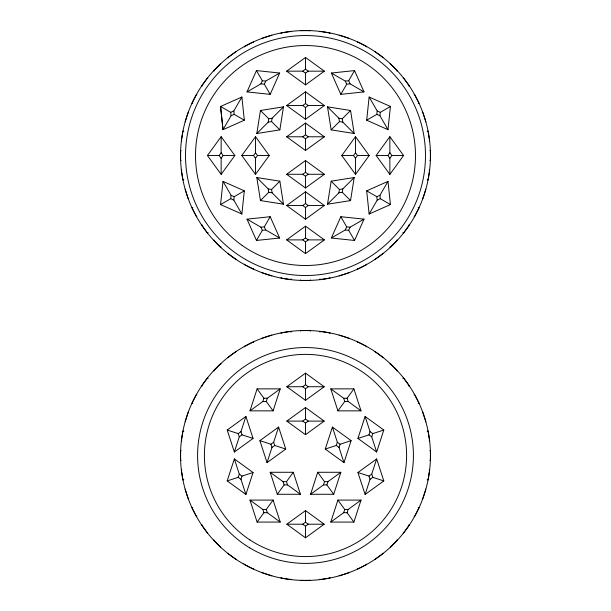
<?xml version="1.0" encoding="UTF-8"?>
<svg xmlns="http://www.w3.org/2000/svg" width="611" height="611" viewBox="0 0 611 611"><rect width="100%" height="100%" fill="white"/><g stroke="black" fill="none" stroke-linecap="round" stroke-linejoin="round"><path stroke-width="0.92" d="M305.5 510.613L286.811 524.207L302.75 524.207L305.5 522.206L305.5 510.613L324.197 524.207L305.5 537.802L305.5 526.208L308.25 524.207L324.197 524.207M286.811 421.101L302.75 421.101L305.5 419.1L305.5 407.506L286.811 421.101L305.5 434.696L324.197 421.101L305.5 407.506M286.811 386.732L302.75 386.732L305.5 384.731L305.5 373.138L286.811 386.732L305.5 400.327L324.197 386.732L305.5 373.138M324.357 239.894L305.5 253.603L286.643 239.886L302.75 239.886L305.5 237.885L305.5 226.169L286.651 239.879M324.357 205.525L305.5 219.234L286.643 205.517L302.75 205.517L305.5 203.516L305.5 191.801L286.651 205.51M324.357 174.28L305.5 187.989L286.643 174.272L302.75 174.272L305.5 172.271L305.5 160.556L286.651 174.265M305.515 123.071L324.365 136.78L305.5 150.497L286.643 136.78L302.75 136.78L305.5 134.779L305.5 123.063L286.651 136.772M324.357 105.543L305.5 119.252L286.643 105.535L302.75 105.535L305.5 103.534L305.5 91.818L286.651 105.527M324.357 71.174L305.5 84.883L286.643 71.166L302.75 71.166L305.5 69.165L305.5 57.449L286.651 71.159M220.563 204.555L223.015 181.368L244.324 190.846L241.88 214.041L233.822 200.087L230.714 198.705L220.563 204.563L241.864 214.033M230.714 198.705L231.073 195.321L223.015 181.368M233.822 200.087L234.181 196.704L244.324 190.846M366.684 120.191L369.128 97.012L377.186 110.965L376.827 114.349L366.676 120.207L387.977 129.677L390.437 106.497M387.993 129.685L379.935 115.731L380.294 112.348L390.444 106.49L369.143 97.019M256.819 133.504L260.454 110.476L283.489 106.841L279.853 129.876L256.819 133.519L268.214 122.124L268.741 118.763L260.454 110.476M279.853 129.876L271.567 121.589L272.101 118.236L283.489 106.841M327.519 204.196L331.154 181.177L354.189 177.534L350.554 200.576L327.511 204.211L338.906 192.816L339.441 189.463L331.154 181.177M350.554 200.576L342.267 192.289L342.794 188.929L354.189 177.534M340.823 472.311L333.698 494.276L310.579 494.261L317.712 472.28L340.831 472.288L327.931 481.659L324.533 481.659L317.712 472.28M351.111 440.668L343.97 462.634L325.258 449.054L332.415 427.074L351.119 440.653L340.09 444.235L337.341 442.234L332.415 427.074M353.876 522.084L330.78 522.069L337.914 500.081L361.032 500.096L353.899 522.084L347.079 512.698L348.133 509.467L361.032 500.096M376.651 452.01L357.947 438.431L365.103 416.45L383.807 430.029L372.779 433.611L371.725 436.842L376.651 452.01L383.8 430.052M234.357 452.01L239.283 436.842L242.032 434.849L253.061 438.431L234.357 452.01L227.2 430.029L245.905 416.45L253.061 438.431M227.2 430.029L238.229 433.611L240.978 431.618L245.905 416.45M249.975 410.852L257.109 388.863L280.228 388.871L273.094 410.859L249.975 410.852L262.875 401.48L266.274 401.48L273.094 410.859M227.2 480.91L234.357 458.93L253.061 472.509L245.905 494.49L227.2 480.91L238.229 477.328L240.978 479.33L245.905 494.49M262.875 401.48L263.921 398.242L257.109 388.863M238.229 477.328L239.283 474.098L234.357 458.93M266.274 401.48L267.328 398.242L280.228 388.871M240.978 479.33L242.032 476.091L253.061 472.509M267.038 462.626L271.964 447.466L274.721 445.472L285.749 449.054L278.593 427.074L259.904 440.638L267.038 462.634L285.749 449.054M259.904 440.638L270.917 444.235L273.667 442.234L278.593 427.074M310.579 494.261L323.479 484.89L324.533 481.659M325.258 449.054L336.287 445.472L337.341 442.234M333.698 494.276L326.877 484.897L327.931 481.659M343.97 462.626L339.036 447.466L340.09 444.235M330.78 522.069L343.68 512.698L344.734 509.467L337.914 500.081M357.947 438.431L368.975 434.849L370.029 431.618L365.103 416.45M357.947 472.509L365.103 494.49L370.029 479.33L368.975 476.091L357.947 472.509L376.651 458.93L383.807 480.91L372.779 477.328L370.029 479.33M368.975 476.091L371.725 474.098L376.651 458.93M246.997 91.887L256.467 70.586L262.325 80.736L265.701 81.095L279.662 73.037L256.475 70.586M279.655 73.053L270.184 94.346L246.989 91.902L260.943 83.844L262.325 80.736M270.184 94.346L264.326 84.203L265.701 81.095M331.353 238L340.823 216.706L364.019 219.15L354.54 240.467L331.345 238.015L345.299 229.957L346.681 226.849L340.823 216.706M354.54 240.467L348.682 230.316L350.065 227.208L364.019 219.15M220.579 106.482L241.88 97.012L244.324 120.207L223.015 129.685L231.073 115.731L230.714 112.348L220.563 106.49L222.946 129.051M230.714 112.348L233.822 110.965L241.88 97.012M256.467 240.467L262.325 230.316L260.943 227.208L246.989 219.15L256.46 240.451L279.647 238.015L270.192 216.714L247.004 219.15M279.662 238.015L265.701 229.957L264.326 226.849L270.184 216.706M364.003 91.902L340.823 94.346L346.681 84.203L350.065 83.844L364.019 91.902L354.548 70.601M331.345 73.037L345.299 81.095L348.682 80.736L354.54 70.586L331.361 73.037L340.816 94.338M369.128 214.041L377.186 200.087L376.827 196.704L366.676 190.846L369.128 214.026L390.429 204.57L387.993 181.383L366.692 190.838M376.827 196.704L379.935 195.321L387.993 181.368M207.435 155.515L221.144 136.665L221.144 152.773L219.143 155.522L207.427 155.522L221.136 174.379L234.853 155.538L221.151 136.673M221.144 174.387L221.144 158.272L223.145 155.522L234.861 155.522M241.803 155.515L255.513 136.665L255.513 152.773L253.512 155.522L241.796 155.522L255.505 174.379L269.222 155.538L255.52 136.673M255.513 174.387L255.513 158.272L257.514 155.522L269.23 155.522M341.786 155.515L355.495 136.665L355.495 152.773L353.494 155.522L341.778 155.522L355.487 174.379L369.204 155.538L355.503 136.673M355.495 174.387L355.495 158.272L357.496 155.522L369.212 155.522M403.573 155.538L389.864 174.387L376.147 155.522L389.864 136.665L389.864 152.773L391.865 155.522L403.581 155.522L389.871 136.673M376.147 155.522L387.863 155.522L389.864 152.773M389.864 174.387L389.864 158.272L391.865 155.522M257.109 522.084L263.921 512.698L262.875 509.467L249.975 500.096L273.094 500.081L280.228 522.069L257.109 522.084L249.975 500.096M280.228 522.069L267.328 512.698L266.274 509.467L273.094 500.081M300.406 494.268L277.31 494.276L284.123 484.897L283.076 481.659L270.177 472.288L293.295 472.28L300.429 494.268L287.529 484.89L286.475 481.659L293.295 472.28M337.914 410.859L344.734 401.48L348.133 401.48L361.032 410.852L353.899 388.863L330.78 388.871L337.914 410.859L361.032 410.852M348.133 401.48L347.079 398.242L353.899 388.863M260.454 200.576L268.741 192.289L268.214 188.929L256.819 177.534L260.454 200.561L283.481 204.211L279.853 181.184L256.834 177.541M268.214 188.929L271.567 189.463L279.853 181.177M331.154 129.876L339.441 121.589L338.906 118.236L327.511 106.841L331.147 129.86L354.174 133.511L350.554 110.492L327.527 106.841M338.906 118.236L342.267 118.763L350.554 110.476M220.731 63.689L213.667 70.761A5.003 5.003 0 0 0 214.003 71.052M390.269 547.311L397.333 540.239A5.003 5.003 0 0 0 396.997 539.948M305.5 84.883L305.5 73.167L308.25 71.166L324.365 71.166L305.515 57.457M305.5 119.252L305.5 107.536L308.25 105.535L324.365 105.535L305.515 91.826M305.5 150.497L305.5 138.781L308.25 136.78L324.365 136.78M305.5 187.989L305.5 176.274L308.25 174.272L324.365 174.272L305.515 160.563M305.5 219.234L305.5 207.519L308.25 205.517L324.365 205.517L305.515 191.808M305.5 253.603L305.5 241.887L308.25 239.886L324.365 239.886L305.515 226.177M305.5 400.327L305.5 388.733L308.25 386.732L324.197 386.732M305.5 434.696L305.5 423.102L308.25 421.101L324.197 421.101M365.103 494.49L383.792 480.926M236.144 51.561L228.056 57.434A5.003 5.003 0 0 0 228.338 57.778M236.144 351.508L228.056 357.382A5.003 5.003 0 0 0 228.338 357.725M374.856 259.492L382.944 253.618A5.003 5.003 0 0 0 382.662 253.275M374.856 559.439L382.944 553.566A5.003 5.003 0 0 0 382.662 553.222M231.073 115.731L234.181 114.349L244.324 120.207M377.186 200.087L380.294 198.705L390.444 204.563M268.741 118.763L272.101 118.236M268.214 122.124L271.567 121.589M339.441 189.463L342.794 188.929M338.906 192.816L342.267 192.289M260.943 227.208L264.326 226.849M262.325 230.316L265.701 229.957M300.505 30.649L310.495 30.649M310.495 580.351L300.505 580.351M263.921 398.242L267.328 398.242M330.78 388.871L343.68 398.242L347.079 398.242M283.076 481.659L286.475 481.659M284.123 484.897L287.529 484.89M323.479 484.89L326.877 484.897M262.875 509.467L266.274 509.467M344.734 509.467L348.133 509.467M263.921 512.698L267.328 512.698M343.68 512.698L347.079 512.698M260.943 83.844L264.326 84.203M346.681 226.849L350.065 227.208M345.299 229.957L348.682 230.316M339.441 121.589L342.794 122.124L354.189 133.519M268.741 192.289L272.101 192.816L283.489 204.211M377.186 110.965L380.294 112.348M376.827 114.349L379.935 115.731M231.073 195.321L234.181 196.704M374.856 51.561L382.944 57.434A5.003 5.003 0 0 1 382.662 57.778M374.856 351.508L382.944 357.382A5.003 5.003 0 0 1 382.662 357.725M236.144 259.492L228.056 253.618A5.003 5.003 0 0 1 228.338 253.275M236.144 559.439L228.056 553.566A5.003 5.003 0 0 1 228.338 553.222M305.5 69.165L308.25 71.166M302.75 71.166L305.5 73.167M305.5 103.534L308.25 105.535M302.75 105.535L305.5 107.536M305.5 134.779L308.25 136.78M302.75 136.78L305.5 138.781M305.5 172.271L308.25 174.272M302.75 174.272L305.5 176.274M305.5 203.516L308.25 205.517M302.75 205.517L305.5 207.519M305.5 237.885L308.25 239.886M302.75 239.886L305.5 241.887M305.5 384.731L308.25 386.732M370.029 431.618L372.779 433.611M302.75 386.732L305.5 388.733M368.975 434.849L371.725 436.842M305.5 419.1L308.25 421.101M302.75 421.101L305.5 423.102M336.287 445.472L339.036 447.466M305.5 522.206L308.25 524.207M239.283 474.098L242.032 476.091M302.75 524.207L305.5 526.208M286.811 524.207L305.485 537.795M390.269 63.689L397.333 70.761A5.003 5.003 0 0 1 396.997 71.052M220.731 547.311L213.667 540.239A5.003 5.003 0 0 1 214.003 539.948M387.863 155.522L389.864 158.272M355.495 152.773L357.496 155.522M353.494 155.522L355.495 158.272M255.513 152.773L257.514 155.522M253.512 155.522L255.513 158.272M221.144 152.773L223.145 155.522M219.143 155.522L221.144 158.272M348.682 80.736L350.065 83.844M345.299 81.095L346.681 84.203M371.725 474.098L372.779 477.328M343.68 398.242L344.734 401.48M273.667 442.234L274.721 445.472M270.917 444.235L271.964 447.466M270.177 472.288L277.302 494.253M240.978 431.618L242.032 434.849M238.229 433.611L239.283 436.842M342.267 118.763L342.794 122.124M271.567 189.463L272.101 192.816M379.935 195.321L380.294 198.705M233.822 110.965L234.181 114.349M220.571 106.574L223.015 129.669M181.07 160.494A5.003 5.003 0 0 1 180.619 160.525L180.619 150.527A5.003 5.003 0 0 1 181.07 150.558M183.819 179.756A5.003 5.003 0 0 1 182.941 180.001L181.375 170.125A5.003 5.003 0 0 1 181.826 170.087M188.692 198.705A5.003 5.003 0 0 1 188.28 198.873L185.186 189.364A5.003 5.003 0 0 1 185.622 189.25M196.887 216.447A5.003 5.003 0 0 1 196.505 216.676L191.961 207.771A5.003 5.003 0 0 1 192.816 207.45M208.084 232.363A5.003 5.003 0 0 1 207.412 232.974L201.531 224.886A5.003 5.003 0 0 1 201.913 224.649M221.029 247.027A5.003 5.003 0 0 1 220.731 247.363L213.667 240.291A5.003 5.003 0 0 1 214.003 240.001M253.435 268.649A5.003 5.003 0 0 1 253.26 269.061L244.354 264.525A5.003 5.003 0 0 1 244.583 264.143M271.773 275.401A5.003 5.003 0 0 1 271.666 275.836L262.157 272.75A5.003 5.003 0 0 1 262.325 272.33M290.943 278.746A5.003 5.003 0 0 1 290.905 279.647L281.029 278.089A5.003 5.003 0 0 1 281.129 277.646M300.528 279.96A5.003 5.003 0 0 0 300.505 280.403L310.495 280.403A5.003 5.003 0 0 0 310.472 279.96M320.057 278.746A5.003 5.003 0 0 0 320.095 279.647L329.971 278.089A5.003 5.003 0 0 0 329.871 277.646M339.227 275.401A5.003 5.003 0 0 0 339.334 275.836L348.843 272.75A5.003 5.003 0 0 0 348.675 272.33M357.565 268.649A5.003 5.003 0 0 0 357.74 269.061L366.646 264.525A5.003 5.003 0 0 0 366.417 264.143M389.971 247.027A5.003 5.003 0 0 0 390.269 247.363L397.333 240.291A5.003 5.003 0 0 0 396.997 240.001M402.916 232.363A5.003 5.003 0 0 0 403.588 232.974L409.469 224.886A5.003 5.003 0 0 0 409.087 224.649M414.113 216.447A5.003 5.003 0 0 0 414.495 216.676L419.039 207.771A5.003 5.003 0 0 0 418.184 207.45M422.308 198.705A5.003 5.003 0 0 0 422.72 198.873L425.814 189.364A5.003 5.003 0 0 0 425.378 189.25M427.181 179.756A5.003 5.003 0 0 0 428.059 180.001L429.625 170.125A5.003 5.003 0 0 0 429.174 170.087M429.93 160.494A5.003 5.003 0 0 0 430.381 160.525L430.381 150.527A5.003 5.003 0 0 0 429.93 150.558M429.174 140.973A5.003 5.003 0 0 0 429.625 140.927L428.059 131.052A5.003 5.003 0 0 0 427.181 131.296M425.378 121.803A5.003 5.003 0 0 0 425.814 121.688L422.72 112.187A5.003 5.003 0 0 0 422.308 112.348M418.184 103.61A5.003 5.003 0 0 0 419.039 103.29L414.495 94.384A5.003 5.003 0 0 0 414.113 94.606M409.087 86.411A5.003 5.003 0 0 0 409.469 86.166L403.588 78.086A5.003 5.003 0 0 0 403.245 78.368M366.417 46.917A5.003 5.003 0 0 0 366.646 46.528L357.74 41.991A5.003 5.003 0 0 0 357.565 42.403M348.675 38.722A5.003 5.003 0 0 0 348.843 38.31L339.334 35.217A5.003 5.003 0 0 0 339.227 35.652M329.871 33.406A5.003 5.003 0 0 0 329.971 32.971L320.095 31.405A5.003 5.003 0 0 0 320.057 31.848M281.129 33.406A5.003 5.003 0 0 1 281.029 32.971L290.905 31.405A5.003 5.003 0 0 1 290.943 31.848M262.325 38.722A5.003 5.003 0 0 1 262.157 38.31L271.666 35.217A5.003 5.003 0 0 1 271.773 35.652M244.583 46.917A5.003 5.003 0 0 1 244.354 46.528L253.26 41.991A5.003 5.003 0 0 1 253.435 42.403M201.913 86.411A5.003 5.003 0 0 1 201.531 86.166L207.412 78.086A5.003 5.003 0 0 1 207.755 78.368M192.816 103.61A5.003 5.003 0 0 1 191.961 103.29L196.505 94.384A5.003 5.003 0 0 1 196.887 94.606M185.622 121.803A5.003 5.003 0 0 1 185.186 121.688L188.28 112.187A5.003 5.003 0 0 1 188.692 112.348M181.826 140.973A5.003 5.003 0 0 1 181.375 140.927L182.941 131.052A5.003 5.003 0 0 1 183.819 131.296M181.07 460.442A5.003 5.003 0 0 1 180.619 460.473L180.619 450.475A5.003 5.003 0 0 1 181.07 450.506M183.819 479.704A5.003 5.003 0 0 1 182.941 479.948L181.375 470.073A5.003 5.003 0 0 1 181.826 470.027M188.692 498.652A5.003 5.003 0 0 1 188.28 498.813L185.186 489.312A5.003 5.003 0 0 1 185.622 489.197M196.887 516.394A5.003 5.003 0 0 1 196.505 516.616L191.961 507.71A5.003 5.003 0 0 1 192.816 507.39M207.755 532.632A5.003 5.003 0 0 1 207.412 532.914L201.531 524.834A5.003 5.003 0 0 1 201.913 524.589M253.435 568.597A5.003 5.003 0 0 1 253.26 569.009L244.354 564.472A5.003 5.003 0 0 1 244.583 564.083M271.773 575.348A5.003 5.003 0 0 1 271.666 575.783L262.157 572.69A5.003 5.003 0 0 1 262.325 572.278M290.943 579.152A5.003 5.003 0 0 1 290.905 579.595L281.029 578.029A5.003 5.003 0 0 1 281.129 577.594M320.057 579.152A5.003 5.003 0 0 0 320.095 579.595L329.971 578.029A5.003 5.003 0 0 0 329.871 577.594M339.227 575.348A5.003 5.003 0 0 0 339.334 575.783L348.843 572.69A5.003 5.003 0 0 0 348.675 572.278M357.565 568.597A5.003 5.003 0 0 0 357.74 569.009L366.646 564.472A5.003 5.003 0 0 0 366.417 564.083M403.245 532.632A5.003 5.003 0 0 0 403.588 532.914L409.469 524.834A5.003 5.003 0 0 0 409.087 524.589M414.113 516.394A5.003 5.003 0 0 0 414.495 516.616L419.039 507.71A5.003 5.003 0 0 0 418.184 507.39M422.308 498.652A5.003 5.003 0 0 0 422.72 498.813L425.814 489.312A5.003 5.003 0 0 0 425.378 489.197M427.181 479.704A5.003 5.003 0 0 0 428.059 479.948L429.625 470.073A5.003 5.003 0 0 0 429.174 470.027M429.93 460.442A5.003 5.003 0 0 0 430.381 460.473L430.381 450.475A5.003 5.003 0 0 0 429.93 450.506M429.174 440.913A5.003 5.003 0 0 0 429.625 440.875L428.059 430.999A5.003 5.003 0 0 0 427.181 431.244M425.378 421.75A5.003 5.003 0 0 0 425.814 421.636L422.72 412.127A5.003 5.003 0 0 0 422.308 412.295M418.184 403.55A5.003 5.003 0 0 0 419.039 403.229L414.495 394.324A5.003 5.003 0 0 0 414.113 394.553M409.087 386.351A5.003 5.003 0 0 0 409.469 386.114L403.588 378.026A5.003 5.003 0 0 0 402.916 378.637M396.997 370.999A5.003 5.003 0 0 0 397.333 370.709L390.269 363.637A5.003 5.003 0 0 0 389.971 363.973M366.417 346.857A5.003 5.003 0 0 0 366.646 346.475L357.74 341.939A5.003 5.003 0 0 0 357.565 342.351M348.675 338.67A5.003 5.003 0 0 0 348.843 338.25L339.334 335.164A5.003 5.003 0 0 0 339.227 335.599M329.871 333.354A5.003 5.003 0 0 0 329.971 332.911L320.095 331.353A5.003 5.003 0 0 0 320.057 332.254M310.472 331.04A5.003 5.003 0 0 0 310.495 330.597L300.505 330.597A5.003 5.003 0 0 0 300.528 331.04M281.129 333.354A5.003 5.003 0 0 1 281.029 332.911L290.905 331.353A5.003 5.003 0 0 1 290.943 332.254M262.325 338.67A5.003 5.003 0 0 1 262.157 338.25L271.666 335.164A5.003 5.003 0 0 1 271.773 335.599M244.583 346.857A5.003 5.003 0 0 1 244.354 346.475L253.26 341.939A5.003 5.003 0 0 1 253.435 342.351M214.003 370.999A5.003 5.003 0 0 1 213.667 370.709L220.731 363.637A5.003 5.003 0 0 1 221.029 363.973M201.913 386.351A5.003 5.003 0 0 1 201.531 386.114L207.412 378.026A5.003 5.003 0 0 1 208.084 378.637M192.816 403.55A5.003 5.003 0 0 1 191.961 403.229L196.505 394.324A5.003 5.003 0 0 1 196.887 394.553M185.622 421.75A5.003 5.003 0 0 1 185.186 421.636L188.28 412.127A5.003 5.003 0 0 1 188.692 412.295M181.826 440.913A5.003 5.003 0 0 1 181.375 440.875L182.941 430.999A5.003 5.003 0 0 1 183.819 431.244M245.507 259.431A119.977 119.977 0 0 0 425.477 155.53A119.977 119.977 0 0 0 245.507 51.622A119.977 119.977 0 0 0 245.507 259.431M242.177 245.446A109.98 109.98 0 0 0 415.037 165.413A109.98 109.98 0 0 0 259.293 55.723A109.98 109.98 0 0 0 242.177 245.446M233.539 257.705A124.98 124.98 0 0 0 429.968 166.757A124.98 124.98 0 0 0 252.992 42.113A124.98 124.98 0 0 0 233.539 257.705M249.723 547.861A107.918 107.918 0 0 0 413.395 457.578A107.918 107.918 0 0 0 253.382 360.979A107.918 107.918 0 0 0 249.723 547.861M249.884 539.903A101.098 101.098 0 0 0 406.422 461.427A101.098 101.098 0 0 0 260.194 365.095A101.098 101.098 0 0 0 249.884 539.903M243.01 563.709A124.98 124.98 0 0 0 430.48 455.47A124.98 124.98 0 0 0 243.01 347.239A124.98 124.98 0 0 0 243.01 563.709"/></g></svg>
